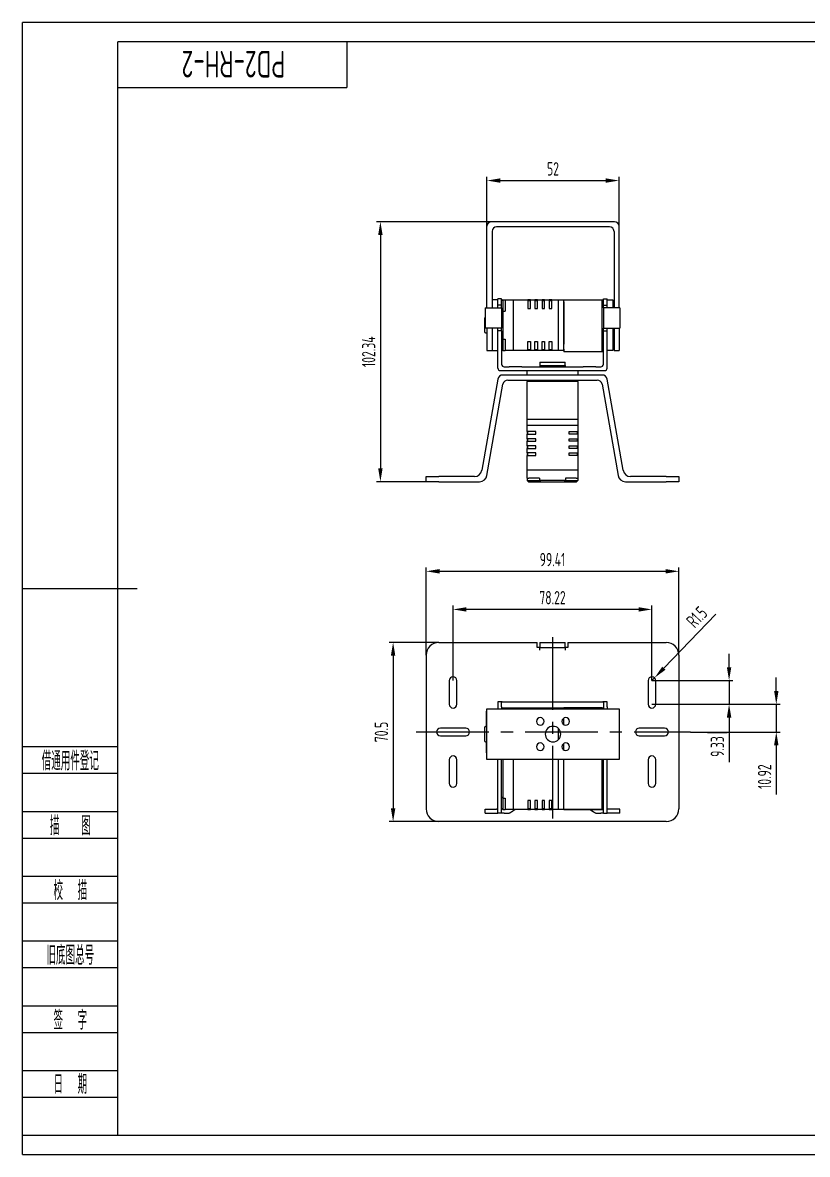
# Model space of a CAD drawing. Header units: inches. Extents: x -38 to 592, y -8 to 438.
# Drawn here: x -37.5 to 271.2, y -7.5 to 438 of the extents above; entities that cross this region are included whole.
import ezdxf
from ezdxf.enums import TextEntityAlignment as Align

# ---------------------------------------------------------------- set-up
doc = ezdxf.new("R2010")
doc.units = ezdxf.units.IN
doc.header["$LTSCALE"] = 1.5
doc.header["$MEASUREMENT"] = 0
doc.linetypes.add('CENTER2', pattern=[28.575, 19.05, -3.175, 3.175, -3.175])
for name, color, linetype in [('1轮廓实线层', 7, 'Continuous'), ('2细线层', 4, 'Continuous'), ('3中心线层', 1, 'CENTER2'), ('6文字层', 3, 'Continuous'), ('7标注层', 4, 'Continuous'), ('图框层', 7, 'Continuous')]:
    doc.layers.add(name, color=color, linetype=linetype)
doc.styles.add('PC_TEXTSTYLE', font='ISOCP.SHX', dxfattribs={"width": 0.707, "bigfont": 'GBCBIG.SHX'})
doc.dimstyles.new('GB_LINEAR', dxfattribs={"dimtxt": 3.5, "dimasz": 3.5, "dimexe": 1, "dimexo": 0, "dimgap": 1.5, "dimtad": 1, "dimdsep": 46, "dimtxsty": 'PC_TEXTSTYLE', "dimcen": 0, "dimclrd": 256, "dimclrt": 3, "dimadec": 0, "dimazin": 2, "dimtp": 0.1, "dimtm": 0.1, "dimtfac": 0.71, "dimtdec": 3, "dimtmove": 0, "dimatfit": 3, "dimfxl": 1, "dimtfill": 1, "dimarcsym": 0})
doc.dimstyles.new('GB_RADIAL', dxfattribs={"dimtxt": 3.5, "dimasz": 3.5, "dimexe": 1, "dimexo": 0, "dimgap": 1.5, "dimtad": 1, "dimjust": 4, "dimdsep": 46, "dimtxsty": 'PC_TEXTSTYLE', "dimcen": 0, "dimclrd": 256, "dimclrt": 3, "dimadec": 0, "dimazin": 2, "dimtp": 0.1, "dimtm": 0.1, "dimtfac": 0.71, "dimtdec": 3, "dimtmove": 0, "dimatfit": 2, "dimfxl": 1, "dimtfill": 1, "dimarcsym": 0})

# ---------------------------------------------------------------- blocks, each defined once
blk = doc.blocks.new('ZwmFrameMain_A3^_^无分区图框^_^landscape')
at = {"layer": '1轮廓实线层'}
for p, q in [((0, 0), (0, 287)), ((390, 287), (0, 287)), ((-25, 143.5), (5, 143.5)), ((0, 0), (390, 0))]:
    blk.add_line(p, q, dxfattribs=at)
at = {"layer": '2细线层'}
for p, q in [((-25, -5), (-25, 292)), ((395, 292), (-25, 292)), ((-25, -5), (395, -5))]:
    blk.add_line(p, q, dxfattribs=at)
blk = doc.blocks.new('ZwmFrameMain_图样代号')
at = {"layer": '2细线层', "linetype": 'Continuous'}
for p in [(60, 0), (0, -12)]:
    blk.add_line(p, (60, -12), dxfattribs=at)
at = {"layer": '6文字层', "style": 'PC_TEXTSTYLE', "width": 2.827942}
blk.add_attdef('图样代号', text='', height=7, rotation=180, dxfattribs=at).set_placement((58.24, -2.4), (2.35, -2.4), align=Align.FIT)
blk = doc.blocks.new('ZwmFrameMain_附加栏')
at = {"layer": '2细线层'}
for p, q in [((-25, 102), (0, 102)), ((-25, 95), (0, 95)), ((-25, 85), (0, 85)), ((-25, 78), (0, 78)), ((-25, 68), (0, 68)), ((-25, 61), (0, 61)), ((-25, 51), (0, 51)), ((-25, 44), (0, 44)), ((-25, 34), (0, 34)), ((-25, 27), (0, 27)), ((-25, 17), (0, 17)), ((-25, 10), (0, 10)), ((-25, 0), (0, 0))]:
    blk.add_line(p, q, dxfattribs=at)
at = {"layer": '6文字层', "color": 3, "style": 'PC_TEXTSTYLE'}
for s, width, p in [('借通用件登记', 0.667, (-12.5, 98.5)), ('描   图', 0.6667, (-12.5, 81.5)), ('校  描', 0.667, (-12.5, 64.5)), ('旧底图总号', 0.667, (-12.5, 47.5)), ('签  字', 0.667, (-12.5, 30.5)), ('日  期', 0.667, (-12.49, 13.6))]:
    blk.add_text(s, height=5, dxfattribs=dict(at, width=width)).set_placement(p, align=Align.MIDDLE)
at = {"layer": '6文字层', "style": 'PC_TEXTSTYLE'}
for tag, width, p, p2 in [('借通用件登记', 0.671328, (-23.44, 86.36), (-1.25, 86.36)), ('描图', 2.120922, (-23.44, 69.36), (-1.25, 69.36)), ('校图', 2.149976, (-23.75, 52.06), (-1.25, 52.06)), ('旧底图总号', 0.761452, (-22.84, 35.67), (-1.86, 35.67)), ('签字', 2.026939, (-23.14, 18.37), (-1.56, 18.37)), ('日期', 1.89999, (-22.84, 1.37), (-2.17, 1.37))]:
    blk.add_attdef(tag, text='', height=5, dxfattribs=dict(at, width=width)).set_placement(p, p2, align=Align.FIT)
blk = doc.blocks.new('*D17')
at = {"layer": '7标注层', "color": 0, "lineweight": -2}
for p, q in [((145.14, 357.83), (145.14, 377.33)), ((197.14, 357.83), (197.14, 377.33))]:
    blk.add_line(p, q, dxfattribs=at)
at = {"layer": '7标注层', "lineweight": -2}
blk.add_line((150.39, 375.83), (191.89, 375.83), dxfattribs=at)
at = {"layer": '7标注层'}
for points in [[(150.39, 376.71), (150.39, 374.96), (145.14, 375.83)], [(191.89, 374.96), (191.89, 376.71), (197.14, 375.83)]]:
    blk.add_solid(points, dxfattribs=at)
at = {"layer": 'Defpoints', "color": 0}
for p in [(197.14, 375.83), (145.14, 357.83), (197.14, 357.83)]:
    blk.add_point(p, dxfattribs=at)
at = {"layer": '7标注层', "color": 3, "insert": (171.14, 380.45), "char_height": 5.25, "attachment_point": 5, "style": 'PC_TEXTSTYLE', "bg_fill": 3, "box_fill_scale": 1.25, "bg_fill_color": 257, "bg_fill_transparency": 0}
blk.add_mtext('52', dxfattribs=at)
blk = doc.blocks.new('*D18')
at = {"layer": '7标注层', "color": 0, "lineweight": -2}
for p, q in [((146.94, 359.63), (101.74, 359.63)), ((121.24, 257.29), (101.74, 257.29))]:
    blk.add_line(p, q, dxfattribs=at)
at = {"layer": '7标注层', "lineweight": -2}
blk.add_line((103.24, 354.38), (103.24, 262.54), dxfattribs=at)
at = {"layer": '7标注层'}
for points in [[(104.11, 354.38), (102.36, 354.38), (103.24, 359.63)], [(102.36, 262.54), (104.11, 262.54), (103.24, 257.29)]]:
    blk.add_solid(points, dxfattribs=at)
at = {"layer": 'Defpoints', "color": 0}
for p in [(146.94, 359.63), (103.24, 257.29), (121.24, 257.29)]:
    blk.add_point(p, dxfattribs=at)
at = {"layer": '7标注层', "color": 3, "insert": (98.62, 308.46), "char_height": 5.25, "attachment_point": 5, "rotation": 90, "style": 'PC_TEXTSTYLE', "bg_fill": 3, "box_fill_scale": 1.25, "bg_fill_color": 257, "bg_fill_transparency": 0}
blk.add_mtext('102.34', dxfattribs=at)
blk = doc.blocks.new('*D19')
at = {"layer": '7标注层', "color": 0, "lineweight": -2}
for p, q in [((121.24, 189.01), (121.24, 223.51)), ((220.65, 189.01), (220.65, 223.51))]:
    blk.add_line(p, q, dxfattribs=at)
at = {"layer": '7标注层', "lineweight": -2}
blk.add_line((126.49, 222.01), (215.4, 222.01), dxfattribs=at)
at = {"layer": '7标注层'}
for points in [[(126.49, 222.89), (126.49, 221.14), (121.24, 222.01)], [(215.4, 221.14), (215.4, 222.89), (220.65, 222.01)]]:
    blk.add_solid(points, dxfattribs=at)
at = {"layer": 'Defpoints', "color": 0}
for p in [(220.65, 222.01), (121.24, 189.01), (220.65, 189.01)]:
    blk.add_point(p, dxfattribs=at)
at = {"layer": '7标注层', "color": 3, "insert": (170.94, 226.63), "char_height": 5.25, "attachment_point": 5, "style": 'PC_TEXTSTYLE', "bg_fill": 3, "box_fill_scale": 1.25, "bg_fill_color": 257, "bg_fill_transparency": 0}
blk.add_mtext('99.41', dxfattribs=at)
blk = doc.blocks.new('*D20')
at = {"layer": '7标注层', "color": 0, "lineweight": -2}
for p, q in [((126.24, 194.01), (106.74, 194.01)), ((126.24, 123.51), (106.74, 123.51))]:
    blk.add_line(p, q, dxfattribs=at)
at = {"layer": '7标注层', "lineweight": -2}
blk.add_line((108.24, 188.76), (108.24, 128.76), dxfattribs=at)
at = {"layer": '7标注层'}
for points in [[(109.11, 188.76), (107.36, 188.76), (108.24, 194.01)], [(107.36, 128.76), (109.11, 128.76), (108.24, 123.51)]]:
    blk.add_solid(points, dxfattribs=at)
at = {"layer": 'Defpoints', "color": 0}
for p in [(126.24, 194.01), (108.24, 123.51), (126.24, 123.51)]:
    blk.add_point(p, dxfattribs=at)
at = {"layer": '7标注层', "color": 3, "insert": (103.62, 158.76), "char_height": 5.25, "attachment_point": 5, "rotation": 90, "style": 'PC_TEXTSTYLE', "bg_fill": 3, "box_fill_scale": 1.25, "bg_fill_color": 257, "bg_fill_transparency": 0}
blk.add_mtext('70.5', dxfattribs=at)
blk = doc.blocks.new('*D23')
at = {"layer": '7标注层', "lineweight": -2}
for p, q in [((240.41, 184.26), (240.41, 189.51)), ((240.41, 179.01), (240.41, 169.68)), ((240.41, 164.43), (240.41, 146.89))]:
    blk.add_line(p, q, dxfattribs=at)
at = {"layer": '7标注层', "color": 0, "lineweight": -2}
for p, q in [((210.05, 179.01), (241.91, 179.01)), ((210.05, 169.68), (241.91, 169.68))]:
    blk.add_line(p, q, dxfattribs=at)
at = {"layer": '7标注层'}
for points in [[(239.53, 184.26), (241.28, 184.26), (240.41, 179.01)], [(241.28, 164.43), (239.53, 164.43), (240.41, 169.68)]]:
    blk.add_solid(points, dxfattribs=at)
at = {"layer": 'Defpoints', "color": 0}
for p in [(210.05, 179.01), (210.05, 169.68), (240.41, 169.68)]:
    blk.add_point(p, dxfattribs=at)
at = {"layer": '7标注层', "color": 3, "insert": (235.79, 153.04), "char_height": 5.25, "attachment_point": 5, "rotation": 90, "style": 'PC_TEXTSTYLE', "bg_fill": 3, "box_fill_scale": 1.25, "bg_fill_color": 257, "bg_fill_transparency": 0}
blk.add_mtext('9.33', dxfattribs=at)
blk = doc.blocks.new('*D24')
at = {"layer": '7标注层', "lineweight": -2}
for p, q in [((235.19, 205.11), (214.74, 183.87)), ((210.05, 179.01), (211.1, 180.09))]:
    blk.add_line(p, q, dxfattribs=at)
at = {"layer": '7标注层'}
blk.add_solid([(214.11, 184.48), (215.37, 183.27), (211.1, 180.09)], dxfattribs=at)
at = {"layer": 'Defpoints', "color": 0}
for p in [(210.05, 179.01), (211.1, 180.09)]:
    blk.add_point(p, dxfattribs=at)
at = {"layer": '7标注层', "color": 3, "insert": (227.73, 204.02), "char_height": 5.25, "attachment_point": 5, "rotation": 46.0802, "style": 'PC_TEXTSTYLE', "bg_fill": 3, "box_fill_scale": 1.25, "bg_fill_color": 257, "bg_fill_transparency": 0}
blk.add_mtext('R1.5', dxfattribs=at)
blk = doc.blocks.new('*D25')
at = {"layer": '7标注层', "lineweight": -2}
for p, q in [((258.98, 174.93), (258.98, 180.18)), ((258.98, 169.68), (258.98, 158.76)), ((258.98, 153.51), (258.98, 134.1))]:
    blk.add_line(p, q, dxfattribs=at)
at = {"layer": '7标注层', "color": 0, "lineweight": -2}
for p, q in [((210.05, 169.68), (260.48, 169.68)), ((225.23, 158.76), (260.48, 158.76))]:
    blk.add_line(p, q, dxfattribs=at)
at = {"layer": '7标注层'}
for points in [[(258.11, 174.93), (259.86, 174.93), (258.98, 169.68)], [(259.86, 153.51), (258.11, 153.51), (258.98, 158.76)]]:
    blk.add_solid(points, dxfattribs=at)
at = {"layer": 'Defpoints', "color": 0}
for p in [(210.05, 169.68), (225.23, 158.76), (258.98, 158.76)]:
    blk.add_point(p, dxfattribs=at)
at = {"layer": '7标注层', "color": 3, "insert": (254.37, 141.18), "char_height": 5.25, "attachment_point": 5, "rotation": 90, "style": 'PC_TEXTSTYLE', "bg_fill": 3, "box_fill_scale": 1.25, "bg_fill_color": 257, "bg_fill_transparency": 0}
blk.add_mtext('10.92', dxfattribs=at)
blk = doc.blocks.new('*D26')
at = {"layer": '7标注层', "color": 0, "lineweight": -2}
for p, q in [((131.83, 179.01), (131.83, 208.51)), ((210.05, 179.01), (210.05, 208.51))]:
    blk.add_line(p, q, dxfattribs=at)
at = {"layer": '7标注层', "lineweight": -2}
blk.add_line((204.8, 207.01), (137.08, 207.01), dxfattribs=at)
at = {"layer": '7标注层'}
for points in [[(137.08, 207.89), (137.08, 206.14), (131.83, 207.01)], [(204.8, 206.14), (204.8, 207.89), (210.05, 207.01)]]:
    blk.add_solid(points, dxfattribs=at)
at = {"layer": 'Defpoints', "color": 0}
for p in [(131.83, 207.01), (131.83, 179.01), (210.05, 179.01)]:
    blk.add_point(p, dxfattribs=at)
at = {"layer": '7标注层', "color": 3, "insert": (170.94, 211.63), "char_height": 5.25, "attachment_point": 5, "style": 'PC_TEXTSTYLE', "bg_fill": 3, "box_fill_scale": 1.25, "bg_fill_color": 257, "bg_fill_transparency": 0}
blk.add_mtext('78.22', dxfattribs=at)

msp = doc.modelspace()

# ---------------------------------------------------------------- linework, layer by layer
at = {"color": 7, "linetype": 'Continuous', "lineweight": 25}
for p, q in [((145.143, 325.739), (145.143, 357.833)), ((195.343, 359.633), (146.943, 359.633)), ((193.343, 357.633), (148.943, 357.633)), ((197.143, 325.739), (197.143, 357.833)), ((147.143, 355.833), (147.143, 325.739)), ((195.143, 355.833), (195.143, 325.739)), ((144.443, 325.739), (144.443, 317.739)), ((144.443, 325.739), (149.943, 325.739)), ((149.443, 328.933), (147.143, 328.933)), ((150.943, 329.239), (149.443, 329.239)), ((149.443, 328.239), (149.443, 329.239)), ((149.443, 326.739), (149.443, 328.239)), ((150.943, 326.739), (149.443, 326.739)), ((149.443, 325.739), (149.443, 326.739)), ((149.943, 325.739), (150.943, 325.739)), ((150.943, 328.239), (150.943, 329.239)), ((151.443, 328.933), (150.943, 328.433)), ((150.943, 326.739), (150.943, 328.239)), ((150.943, 325.739), (150.943, 326.739)), ((150.943, 325.739), (150.943, 317.739)), ((151.443, 328.933), (151.443, 326.933)), ((151.443, 328.933), (152.343, 328.933)), ((152.343, 328.933), (155.643, 328.933)), ((152.343, 328.933), (152.343, 328.233)), ((152.343, 328.233), (152.343, 324.433)), ((155.643, 328.233), (155.643, 328.933)), ((155.643, 328.933), (161.243, 328.933)), ((155.643, 309.633), (155.643, 328.233)), ((161.243, 328.933), (161.243, 328.233)), ((162.243, 328.933), (161.243, 328.933)), ((161.243, 328.683), (162.243, 328.683)), ((161.243, 328.233), (161.243, 325.433)), ((161.243, 325.433), (162.243, 325.433)), ((162.243, 328.933), (164.043, 328.933)), ((162.243, 328.233), (162.243, 328.933)), ((162.243, 325.433), (162.243, 328.233)), ((164.043, 328.933), (164.043, 328.233)), ((165.043, 328.933), (164.043, 328.933)), ((164.043, 328.683), (165.043, 328.683)), ((164.043, 328.233), (164.043, 325.433)), ((164.043, 325.433), (165.043, 325.433)), ((165.043, 328.933), (166.843, 328.933)), ((165.043, 328.233), (165.043, 328.933)), ((165.043, 325.433), (165.043, 328.233)), ((166.843, 328.933), (166.843, 328.233)), ((167.843, 328.933), (166.843, 328.933)), ((166.843, 328.683), (167.843, 328.683)), ((166.843, 328.233), (166.843, 325.433)), ((166.843, 325.433), (167.843, 325.433)), ((167.843, 328.933), (169.643, 328.933)), ((167.843, 328.233), (167.843, 328.933)), ((167.843, 325.433), (167.843, 328.233)), ((169.643, 328.933), (169.643, 328.233)), ((170.643, 328.933), (169.643, 328.933)), ((169.643, 328.683), (170.643, 328.683)), ((169.643, 328.233), (169.643, 325.433)), ((169.643, 325.433), (170.643, 325.433)), ((170.643, 328.933), (173.143, 328.933)), ((170.643, 328.233), (170.643, 328.933)), ((170.643, 325.433), (170.643, 328.233)), ((173.143, 328.933), (175.443, 328.933)), ((173.143, 328.933), (173.143, 328.233)), ((173.143, 328.233), (173.143, 309.633)), ((175.443, 328.233), (175.443, 328.933)), ((175.443, 328.933), (190.443, 328.933)), ((175.443, 309.633), (175.443, 328.233)), ((175.443, 328.076), (175.443, 327.732)), ((175.443, 327.732), (175.443, 311.458)), ((190.443, 328.933), (190.943, 328.433)), ((190.443, 328.076), (190.443, 328.233)), ((190.443, 311.448), (190.443, 327.732)), ((190.943, 329.239), (192.443, 329.239)), ((190.943, 328.239), (190.943, 329.239)), ((190.943, 326.739), (190.943, 328.239)), ((190.943, 326.739), (192.443, 326.739)), ((190.943, 325.739), (190.943, 326.739)), ((191.943, 325.739), (190.943, 325.739)), ((190.943, 325.739), (190.943, 317.739)), ((197.443, 325.739), (191.943, 325.739)), ((192.443, 328.239), (192.443, 329.239)), ((192.443, 328.933), (194.693, 328.933)), ((192.443, 326.739), (192.443, 328.239)), ((192.443, 325.739), (192.443, 326.739)), ((194.693, 328.933), (194.693, 325.739)), ((197.443, 325.739), (197.443, 317.739)), ((144.143, 321.433), (144.143, 318.933)), ((150.943, 323.933), (151.443, 324.433)), ((151.443, 324.433), (151.443, 313.433)), ((151.443, 324.433), (152.343, 324.433)), ((144.143, 318.933), (144.143, 316.433)), ((149.943, 317.739), (144.443, 317.739)), ((145.143, 317.739), (145.143, 308.932)), ((147.143, 317.739), (147.143, 308.932)), ((149.443, 316.739), (149.443, 317.739)), ((150.943, 316.739), (149.443, 316.739)), ((149.443, 302.039), (149.443, 316.739)), ((150.943, 317.739), (149.943, 317.739)), ((150.943, 316.739), (150.943, 317.739)), ((150.943, 316.739), (150.943, 303.539)), ((190.943, 317.739), (191.943, 317.739)), ((190.943, 316.739), (190.943, 317.739)), ((190.943, 316.739), (192.443, 316.739)), ((190.943, 303.539), (190.943, 316.739)), ((191.943, 317.739), (197.443, 317.739)), ((192.443, 316.739), (192.443, 317.739)), ((192.443, 302.039), (192.443, 316.739)), ((194.693, 317.747), (194.693, 308.933)), ((195.143, 317.739), (195.143, 308.932)), ((197.143, 317.739), (197.143, 308.932)), ((144.643, 315.933), (145.143, 315.933)), ((151.443, 313.433), (150.943, 313.933)), ((151.443, 313.433), (152.343, 313.433)), ((152.343, 313.433), (152.343, 309.633)), ((161.243, 312.433), (162.243, 312.433)), ((161.243, 309.633), (161.243, 312.433)), ((162.243, 312.433), (162.243, 309.633)), ((164.043, 312.433), (165.043, 312.433)), ((164.043, 309.633), (164.043, 312.433)), ((165.043, 312.433), (165.043, 309.633)), ((166.843, 312.433), (167.843, 312.433)), ((166.843, 309.633), (166.843, 312.433)), ((167.843, 312.433), (167.843, 309.633)), ((169.643, 312.433), (170.643, 312.433)), ((169.643, 309.633), (169.643, 312.433)), ((170.643, 312.433), (170.643, 309.633)), ((195.143, 313.933), (194.693, 313.933)), ((145.143, 308.932), (147.143, 308.932)), ((147.143, 308.933), (149.443, 308.933)), ((150.943, 309.433), (151.443, 308.933)), ((151.443, 310.933), (151.443, 308.933)), ((151.443, 308.933), (152.343, 308.933)), ((152.343, 309.633), (152.343, 308.933)), ((155.643, 308.933), (152.343, 308.933)), ((155.643, 308.933), (155.643, 309.633)), ((161.243, 308.933), (155.643, 308.933)), ((161.243, 308.933), (161.243, 309.633)), ((162.243, 309.183), (161.243, 309.183)), ((162.243, 308.933), (161.243, 308.933)), ((162.243, 309.633), (162.243, 308.933)), ((164.043, 308.933), (162.243, 308.933)), ((164.043, 308.933), (164.043, 309.633)), ((165.043, 309.183), (164.043, 309.183)), ((165.043, 308.933), (164.043, 308.933)), ((165.043, 309.633), (165.043, 308.933)), ((166.843, 308.933), (165.043, 308.933)), ((166.843, 308.933), (166.843, 309.633)), ((167.843, 309.183), (166.843, 309.183)), ((167.843, 308.933), (166.843, 308.933)), ((167.843, 309.633), (167.843, 308.933)), ((169.643, 308.933), (167.843, 308.933)), ((169.643, 308.933), (169.643, 309.633)), ((170.643, 309.183), (169.643, 309.183)), ((170.643, 308.933), (169.643, 308.933)), ((170.643, 309.633), (170.643, 308.933)), ((173.143, 308.933), (170.643, 308.933)), ((173.143, 309.633), (173.143, 308.933)), ((175.443, 308.933), (173.143, 308.933)), ((175.443, 308.933), (175.443, 309.633)), ((175.443, 309.512), (175.443, 309.132)), ((175.443, 309.132), (175.443, 308.436)), ((175.443, 308.933), (175.443, 308.933)), ((190.443, 308.436), (175.443, 308.436)), ((190.443, 309.633), (190.443, 311.459)), ((190.443, 309.515), (190.443, 309.633)), ((190.443, 309.132), (190.443, 309.512)), ((190.943, 308.936), (190.443, 308.436)), ((194.693, 308.933), (192.443, 308.933)), ((195.143, 308.932), (197.143, 308.932)), ((165.943, 304.289), (175.943, 304.289)), ((165.943, 304.289), (165.943, 303.039)), ((165.943, 303.039), (165.943, 302.539)), ((165.943, 303.039), (175.943, 303.039)), ((175.943, 303.039), (175.943, 304.289)), ((175.943, 303.039), (175.943, 302.539)), ((150.443, 301.039), (153.885, 301.039)), ((190.462, 299.289), (151.424, 299.289)), ((151.943, 302.539), (153.885, 302.539)), ((154.762, 302.539), (154.467, 302.539)), ((154.467, 301.039), (154.762, 301.039)), ((158.321, 302.539), (154.762, 302.539)), ((154.762, 301.039), (158.321, 301.039)), ((158.903, 302.539), (170.943, 302.539)), ((158.903, 301.039), (170.943, 301.039)), ((160.943, 299.289), (160.943, 301.039)), ((170.943, 302.539), (182.982, 302.539)), ((170.943, 301.039), (182.982, 301.039)), ((180.943, 301.039), (180.943, 299.289)), ((187.123, 302.539), (183.564, 302.539)), ((183.564, 301.039), (187.123, 301.039)), ((187.418, 302.539), (187.123, 302.539)), ((187.123, 301.039), (187.418, 301.039)), ((188, 302.539), (189.943, 302.539)), ((188, 301.039), (191.443, 301.039)), ((149.454, 297.634), (143.172, 261.772)), ((145.172, 259.772), (151.454, 295.634)), ((153.424, 297.289), (188.462, 297.289)), ((160.943, 296.789), (161.443, 297.289)), ((160.943, 281.789), (160.943, 296.789)), ((180.243, 296.789), (161.643, 296.789)), ((180.443, 297.289), (180.943, 296.789)), ((180.943, 296.789), (180.943, 281.789)), ((190.432, 295.634), (196.713, 259.772)), ((198.713, 261.772), (192.432, 297.634)), ((160.943, 279.489), (160.943, 281.789)), ((161.643, 281.789), (160.943, 281.789)), ((180.243, 281.789), (161.643, 281.789)), ((180.943, 281.789), (180.243, 281.789)), ((180.943, 281.789), (180.943, 279.489)), ((160.943, 279.489), (161.643, 279.489)), ((160.943, 276.989), (160.943, 279.489)), ((161.643, 276.989), (160.943, 276.989)), ((160.943, 276.989), (160.943, 275.989)), ((161.193, 275.989), (161.193, 276.989)), ((161.643, 279.489), (180.243, 279.489)), ((164.443, 276.989), (161.643, 276.989)), ((164.443, 275.989), (164.443, 276.989)), ((177.443, 276.989), (180.243, 276.989)), ((177.443, 275.989), (177.443, 276.989)), ((180.243, 279.489), (180.943, 279.489)), ((180.243, 276.989), (180.943, 276.989)), ((180.693, 276.989), (180.693, 275.989)), ((180.943, 279.489), (180.943, 276.989)), ((180.943, 276.989), (180.943, 275.989)), ((160.943, 274.189), (160.943, 275.989)), ((160.943, 275.989), (161.643, 275.989)), ((161.643, 274.189), (160.943, 274.189)), ((160.943, 274.189), (160.943, 273.189)), ((160.943, 271.389), (160.943, 273.189)), ((160.943, 273.189), (161.643, 273.189)), ((161.193, 273.189), (161.193, 274.189)), ((161.643, 275.989), (164.443, 275.989)), ((164.443, 274.189), (161.643, 274.189)), ((161.643, 273.189), (164.443, 273.189)), ((164.443, 273.189), (164.443, 274.189)), ((180.243, 275.989), (177.443, 275.989)), ((177.443, 274.189), (180.243, 274.189)), ((177.443, 273.189), (177.443, 274.189)), ((180.243, 273.189), (177.443, 273.189)), ((180.943, 275.989), (180.243, 275.989)), ((180.243, 274.189), (180.943, 274.189)), ((180.943, 273.189), (180.243, 273.189)), ((180.693, 274.189), (180.693, 273.189)), ((180.943, 275.989), (180.943, 274.189)), ((180.943, 274.189), (180.943, 273.189)), ((180.943, 273.189), (180.943, 271.389)), ((161.643, 271.389), (160.943, 271.389)), ((160.943, 271.389), (160.943, 270.389)), ((160.943, 268.589), (160.943, 270.389)), ((160.943, 270.389), (161.643, 270.389)), ((161.643, 268.589), (160.943, 268.589)), ((160.943, 268.589), (160.943, 267.589)), ((160.943, 261.989), (160.943, 267.589)), ((160.943, 267.589), (161.643, 267.589)), ((161.193, 270.389), (161.193, 271.389)), ((161.193, 267.589), (161.193, 268.589)), ((164.443, 271.389), (161.643, 271.389)), ((161.643, 270.389), (164.443, 270.389)), ((164.443, 268.589), (161.643, 268.589)), ((161.643, 267.589), (164.443, 267.589)), ((164.443, 270.389), (164.443, 271.389)), ((164.443, 267.589), (164.443, 268.589)), ((177.443, 271.389), (180.243, 271.389)), ((177.443, 270.389), (177.443, 271.389)), ((180.243, 270.389), (177.443, 270.389)), ((177.443, 268.589), (180.243, 268.589)), ((177.443, 267.589), (177.443, 268.589)), ((180.243, 267.589), (177.443, 267.589)), ((180.243, 271.389), (180.943, 271.389)), ((180.943, 270.389), (180.243, 270.389)), ((180.243, 268.589), (180.943, 268.589)), ((180.943, 267.589), (180.243, 267.589)), ((180.693, 271.389), (180.693, 270.389)), ((180.693, 268.589), (180.693, 267.589)), ((180.943, 271.389), (180.943, 270.389)), ((180.943, 270.389), (180.943, 268.589)), ((180.943, 268.589), (180.943, 267.589)), ((180.943, 267.589), (180.943, 261.989)), ((121.235, 257.289), (121.235, 259.289)), ((121.235, 259.289), (126.235, 259.289)), ((140.217, 259.289), (126.235, 259.289)), ((160.943, 261.989), (161.643, 261.989)), ((160.943, 258.689), (160.943, 261.989)), ((160.943, 258.689), (161.643, 258.689)), ((160.943, 258.689), (160.943, 257.789)), ((161.643, 261.989), (180.243, 261.989)), ((165.793, 258.689), (161.643, 258.689)), ((165.793, 258.689), (165.793, 257.789)), ((180.243, 258.689), (176.093, 258.689)), ((176.093, 258.689), (176.093, 257.789)), ((180.243, 261.989), (180.943, 261.989)), ((180.243, 258.689), (180.943, 258.689)), ((180.943, 261.989), (180.943, 258.689)), ((180.943, 258.689), (180.943, 257.789)), ((215.65, 259.289), (201.668, 259.289)), ((215.65, 259.289), (220.65, 259.289)), ((220.65, 259.289), (220.65, 257.289)), ((126.235, 257.289), (121.235, 257.289)), ((126.235, 257.289), (142.217, 257.289)), ((161.443, 257.289), (160.943, 257.789)), ((160.943, 257.789), (162.943, 257.789)), ((161.443, 257.289), (162.943, 257.289)), ((176.093, 257.789), (165.793, 257.789)), ((165.793, 257.789), (166.293, 257.289)), ((166.293, 257.289), (175.593, 257.289)), ((175.593, 257.289), (176.093, 257.789)), ((178.943, 257.789), (180.943, 257.789)), ((178.943, 257.289), (180.443, 257.289)), ((180.943, 257.789), (180.443, 257.289)), ((199.668, 257.289), (215.65, 257.289)), ((220.65, 257.289), (215.65, 257.289)), ((126.235, 194.013), (140.217, 194.013)), ((140.217, 194.013), (143.172, 194.013)), ((143.172, 194.013), (149.454, 194.013)), ((149.454, 194.013), (151.424, 194.013)), ((151.424, 194.013), (164.943, 194.013)), ((164.943, 192.013), (164.943, 194.013)), ((165.943, 192.013), (164.943, 192.013)), ((165.943, 194.013), (165.943, 192.013)), ((165.943, 194.013), (175.943, 194.013)), ((165.943, 192.013), (175.943, 192.013)), ((165.943, 191.013), (165.943, 192.013)), ((175.943, 192.013), (175.943, 194.013)), ((175.943, 192.013), (175.943, 191.013)), ((176.943, 192.013), (175.943, 192.013)), ((176.943, 194.013), (176.943, 192.013)), ((176.943, 194.013), (190.462, 194.013)), ((190.462, 194.013), (192.432, 194.013)), ((192.432, 194.013), (198.713, 194.013)), ((198.713, 194.013), (201.668, 194.013)), ((201.668, 194.013), (215.65, 194.013)), ((121.235, 189.013), (121.235, 128.513)), ((220.65, 189.013), (220.65, 128.513)), ((130.33, 179.013), (130.33, 169.683)), ((133.33, 169.683), (133.33, 179.013)), ((208.555, 179.013), (208.555, 169.683)), ((211.555, 169.683), (211.555, 179.013)), ((151.152, 170.683), (149.443, 170.683)), ((149.443, 170.683), (149.443, 168.683)), ((150.943, 168.683), (150.943, 170.588)), ((151.152, 170.683), (151.943, 170.683)), ((151.943, 170.683), (189.943, 170.683)), ((189.943, 170.683), (190.734, 170.683)), ((192.443, 170.683), (190.734, 170.683)), ((190.943, 170.588), (190.943, 168.683)), ((192.443, 168.683), (192.443, 170.683)), ((144.876, 166.263), (144.876, 160.941)), ((145.143, 167.763), (145.135, 167.763)), ((145.143, 147.94), (145.143, 167.943)), ((145.143, 167.943), (146.943, 167.943)), ((146.943, 167.943), (195.343, 167.943)), ((149.443, 168.683), (149.443, 167.943)), ((150.943, 168.683), (150.943, 167.943)), ((151.443, 168.266), (151.119, 167.943)), ((151.443, 168.266), (151.443, 167.943)), ((151.443, 168.266), (152.343, 168.266)), ((152.343, 168.266), (155.643, 168.266)), ((152.343, 168.266), (152.343, 167.943)), ((155.643, 167.943), (155.643, 168.266)), ((155.643, 168.266), (161.243, 168.266)), ((161.243, 167.943), (161.243, 168.266)), ((161.243, 168.266), (162.243, 168.266)), ((161.243, 168.016), (162.243, 168.016)), ((162.243, 168.266), (164.043, 168.266)), ((162.243, 168.266), (162.243, 167.943)), ((164.043, 167.943), (164.043, 168.266)), ((164.043, 168.266), (165.043, 168.266)), ((164.043, 168.016), (165.043, 168.016)), ((165.043, 168.266), (166.843, 168.266)), ((165.043, 168.266), (165.043, 167.943)), ((166.843, 167.943), (166.843, 168.266)), ((166.843, 168.266), (167.843, 168.266)), ((166.843, 168.016), (167.843, 168.016)), ((167.843, 168.266), (169.643, 168.266)), ((167.843, 168.266), (167.843, 167.943)), ((169.643, 167.943), (169.643, 168.266)), ((169.643, 168.266), (170.643, 168.266)), ((169.643, 168.016), (170.643, 168.016)), ((170.643, 168.266), (173.143, 168.266)), ((170.643, 168.266), (170.643, 167.943)), ((173.143, 168.266), (175.443, 168.266)), ((173.143, 168.266), (173.143, 167.943)), ((190.443, 168.278), (175.443, 168.278)), ((175.443, 168.278), (175.443, 168.266)), ((175.443, 167.943), (175.443, 168.266)), ((175.443, 168.266), (190.443, 168.266)), ((190.778, 167.943), (190.443, 168.278)), ((190.443, 168.266), (190.766, 167.943)), ((190.943, 168.683), (190.943, 167.943)), ((192.443, 168.683), (192.443, 167.943)), ((195.343, 167.943), (197.143, 167.943)), ((197.143, 167.943), (197.143, 147.94)), ((144.143, 160.441), (144.143, 155.441)), ((144.643, 160.941), (145.143, 160.941)), ((175.443, 161.615), (175.443, 164.268)), ((136.83, 160.263), (126.83, 160.263)), ((126.83, 157.263), (136.83, 157.263)), ((173.143, 160.244), (173.143, 155.639)), ((215.055, 160.263), (205.055, 160.263)), ((205.055, 157.263), (215.055, 157.263)), ((144.643, 154.941), (145.143, 154.941)), ((144.876, 154.941), (144.876, 151.263)), ((175.443, 151.615), (175.443, 154.268)), ((130.33, 147.842), (130.33, 138.513)), ((133.33, 138.513), (133.33, 147.842)), ((145.135, 149.763), (145.143, 149.763)), ((146.943, 147.94), (145.143, 147.94)), ((195.343, 147.94), (146.943, 147.94)), ((149.443, 127.832), (149.443, 147.94)), ((150.943, 127.832), (150.943, 147.94)), ((151.443, 147.94), (151.443, 132.766)), ((155.643, 128.966), (155.643, 147.94)), ((173.143, 147.94), (173.143, 128.966)), ((175.443, 128.966), (175.443, 147.94)), ((190.443, 128.966), (190.443, 147.94)), ((190.943, 127.832), (190.943, 147.94)), ((192.443, 127.832), (192.443, 147.94)), ((197.143, 147.94), (195.343, 147.94)), ((208.555, 147.842), (208.555, 138.513)), ((211.555, 138.513), (211.555, 147.842)), ((151.443, 132.766), (150.943, 133.266)), ((151.443, 132.766), (152.343, 132.766)), ((151.443, 130.266), (151.443, 128.266)), ((152.343, 132.766), (152.343, 128.966)), ((162.243, 131.766), (161.243, 131.766)), ((161.243, 131.766), (161.243, 128.966)), ((162.243, 128.966), (162.243, 131.766)), ((165.043, 131.766), (164.043, 131.766)), ((164.043, 131.766), (164.043, 128.966)), ((165.043, 128.966), (165.043, 131.766)), ((167.843, 131.766), (166.843, 131.766)), ((166.843, 131.766), (166.843, 128.966)), ((167.843, 128.966), (167.843, 131.766)), ((170.643, 131.766), (169.643, 131.766)), ((169.643, 131.766), (169.643, 128.966)), ((170.643, 128.966), (170.643, 131.766)), ((144.443, 126.832), (144.443, 128.332)), ((144.443, 128.332), (148.943, 128.332)), ((144.443, 126.832), (149.443, 126.832)), ((149.443, 126.832), (149.443, 127.832)), ((150.943, 126.832), (149.443, 126.832)), ((150.943, 128.766), (151.443, 128.266)), ((150.943, 126.832), (150.943, 127.832)), ((151.943, 126.832), (150.943, 126.832)), ((151.443, 128.266), (152.343, 128.266)), ((151.943, 126.832), (153.885, 126.832)), ((152.343, 128.966), (152.343, 128.266)), ((155.643, 128.266), (152.343, 128.266)), ((154.762, 127.231), (154.467, 127.019)), ((156.208, 128.266), (154.762, 127.231)), ((155.643, 128.266), (155.643, 128.966)), ((161.243, 128.266), (155.643, 128.266)), ((161.243, 128.966), (161.243, 128.266)), ((162.243, 128.516), (161.243, 128.516)), ((161.243, 128.266), (162.243, 128.266)), ((162.243, 128.266), (162.243, 128.966)), ((164.043, 128.266), (162.243, 128.266)), ((164.043, 128.966), (164.043, 128.266)), ((165.043, 128.516), (164.043, 128.516)), ((164.043, 128.266), (165.043, 128.266)), ((165.043, 128.266), (165.043, 128.966)), ((166.843, 128.266), (165.043, 128.266)), ((166.843, 128.966), (166.843, 128.266)), ((167.843, 128.516), (166.843, 128.516)), ((166.843, 128.266), (167.843, 128.266)), ((167.843, 128.266), (167.843, 128.966)), ((169.643, 128.266), (167.843, 128.266)), ((169.643, 128.966), (169.643, 128.266)), ((170.643, 128.516), (169.643, 128.516)), ((169.643, 128.266), (170.643, 128.266)), ((170.643, 128.266), (170.643, 128.966)), ((173.143, 128.266), (170.643, 128.266)), ((173.143, 128.966), (173.143, 128.266)), ((175.443, 128.266), (173.143, 128.266)), ((175.443, 128.266), (175.443, 128.966)), ((190.443, 128.266), (175.443, 128.266)), ((175.443, 128.266), (175.443, 128.178)), ((190.443, 128.178), (175.443, 128.178)), ((187.123, 127.231), (185.8, 128.178)), ((187.418, 127.019), (187.123, 127.231)), ((188, 126.832), (189.943, 126.832)), ((190.943, 126.832), (189.943, 126.832)), ((190.943, 128.766), (190.443, 128.266)), ((190.943, 128.678), (190.443, 128.178)), ((190.943, 126.832), (190.943, 127.832)), ((190.943, 126.832), (192.443, 126.832)), ((197.443, 128.332), (192.443, 128.332)), ((192.443, 126.832), (192.443, 127.832)), ((197.443, 126.832), (192.443, 126.832)), ((197.443, 126.832), (197.443, 128.332)), ((140.217, 123.513), (126.235, 123.513)), ((143.172, 123.513), (140.217, 123.513)), ((149.454, 123.513), (143.172, 123.513)), ((151.424, 123.513), (149.454, 123.513)), ((190.462, 123.513), (151.424, 123.513)), ((192.432, 123.513), (190.462, 123.513)), ((198.713, 123.513), (192.432, 123.513)), ((201.668, 123.513), (198.713, 123.513)), ((215.65, 123.513), (201.668, 123.513))]:
    msp.add_line(p, q, dxfattribs=at)
for centre, radius, start, end in [((146.943, 357.833), 1.8, 90, 180), ((148.943, 355.833), 1.8, 90, 180), ((193.343, 355.833), 1.8, 0, 90), ((195.343, 357.833), 1.8, 0, 90), ((144.643, 321.433), 0.5, 113.57193, 180), ((144.643, 316.433), 0.5, 180, 270), ((151.943, 303.539), 1, 180, 270), ((189.943, 303.539), 1, 270, 360), ((150.443, 302.039), 1, 180, 270), ((151.424, 297.289), 2, 90, 170.06461), ((190.462, 297.289), 2, 9.93539, 90), ((191.443, 302.039), 1, 270, 0), ((153.424, 295.289), 2, 90, 170.06461), ((188.462, 295.289), 2, 9.93539, 90), ((140.217, 262.289), 3, 270, 350.06461), ((142.217, 260.289), 3, 270, 350.06461), ((199.668, 260.289), 3, 189.93539, 270), ((201.668, 262.289), 3, 189.93539, 270), ((126.235, 189.013), 5, 90, 180), ((215.65, 189.013), 5, 0, 90), ((131.83, 179.013), 1.5, 0, 180), ((210.055, 179.013), 1.5, 0, 180), ((131.83, 169.683), 1.5, 180, 0), ((210.055, 169.683), 1.5, 180, 0), ((144.643, 160.441), 0.5, 90, 180), ((166.143, 162.941), 1.5, 90, 270), ((166.143, 162.941), 1.5, 270, 90), ((171.143, 157.941), 3.05, 90, 270), ((171.143, 157.941), 3.05, 270, 90), ((176.143, 162.941), 1.5, 90, 270), ((176.143, 162.941), 1.5, 270, 90), ((126.83, 158.763), 1.5, 90, 180), ((126.83, 158.763), 1.5, 180, 270), ((136.83, 158.763), 1.5, 270, 90), ((205.055, 158.763), 1.5, 90, 180), ((205.055, 158.763), 1.5, 180, 270), ((215.055, 158.763), 1.5, 270, 90), ((144.643, 155.441), 0.5, 180, 270), ((166.143, 152.941), 1.5, 90, 270), ((166.143, 152.941), 1.5, 270, 90), ((176.143, 152.941), 1.5, 90, 270), ((176.143, 152.941), 1.5, 270, 90), ((131.83, 147.842), 1.5, 0, 180), ((210.055, 147.842), 1.5, 0, 180), ((131.83, 138.513), 1.5, 180, 0), ((210.055, 138.513), 1.5, 180, 0), ((126.235, 128.513), 5, 180, 270), ((215.65, 128.513), 5, 270, 0)]:
    msp.add_arc(centre, radius, start, end, dxfattribs=at)
for points in [[(151.443, 326.933), (151.443, 326.606), (151.443, 325.951), (151.443, 325.124), (151.443, 324.546), (151.443, 324.471), (151.443, 324.433)], [(190.443, 328.233), (190.443, 328.325), (190.443, 328.509), (190.443, 328.74), (190.443, 328.902), (190.443, 328.923), (190.443, 328.933)], [(151.443, 313.433), (151.443, 313.396), (151.443, 313.321), (151.443, 312.743), (151.443, 311.916), (151.443, 311.261), (151.443, 310.933)], [(190.443, 308.436), (190.443, 308.446), (190.443, 308.466), (190.443, 308.626), (190.443, 308.857), (190.443, 309.04), (190.443, 309.132)], [(161.643, 296.789), (161.551, 296.789), (161.367, 296.789), (161.136, 296.789), (160.974, 296.789), (160.953, 296.789), (160.943, 296.789)], [(180.943, 296.789), (180.932, 296.789), (180.911, 296.789), (180.749, 296.789), (180.518, 296.789), (180.334, 296.789), (180.243, 296.789)], [(162.943, 257.789), (163.316, 257.789), (164.063, 257.789), (165.005, 257.789), (165.664, 257.789), (165.75, 257.789), (165.793, 257.789)], [(176.093, 257.789), (176.135, 257.789), (176.221, 257.789), (176.88, 257.789), (177.822, 257.789), (178.569, 257.789), (178.943, 257.789)], [(151.443, 132.766), (151.443, 132.729), (151.443, 132.654), (151.443, 132.075), (151.443, 131.249), (151.443, 130.594), (151.443, 130.266)], [(149.443, 128.466), (149.364, 128.427), (149.206, 128.35), (149.03, 128.338), (148.943, 128.332)], [(190.443, 128.266), (190.443, 128.277), (190.443, 128.298), (190.443, 128.46), (190.443, 128.691), (190.443, 128.875), (190.443, 128.966)]]:
    msp.add_open_spline(points, degree=3, dxfattribs=at)
for points, knots in [([(190.443, 327.732), (190.443, 327.826), (190.443, 327.95), (190.443, 328.047), (190.443, 328.07)], [0, 0, 0, 0, 0.7653461, 1, 1, 1, 1]), ([(154.467, 302.539), (154.366, 302.539), (154.184, 302.539), (153.976, 302.539), (153.885, 302.539)], [0, 0, 0, 0, 0.5621697, 1, 1, 1, 1]), ([(153.885, 301.039), (154.002, 301.039), (154.211, 301.039), (154.389, 301.039), (154.467, 301.039)], [0, 0, 0, 0, 0.5616248, 1, 1, 1, 1]), ([(158.903, 302.539), (158.786, 302.539), (158.578, 302.539), (158.399, 302.539), (158.321, 302.539)], [0, 0, 0, 0, 0.5616248, 1, 1, 1, 1]), ([(158.321, 301.039), (158.423, 301.039), (158.604, 301.039), (158.812, 301.039), (158.903, 301.039)], [0, 0, 0, 0, 0.56216964, 1, 1, 1, 1]), ([(183.564, 302.539), (183.462, 302.539), (183.281, 302.539), (183.073, 302.539), (182.982, 302.539)], [0, 0, 0, 0, 0.5621697, 1, 1, 1, 1]), ([(182.982, 301.039), (183.099, 301.039), (183.308, 301.039), (183.486, 301.039), (183.564, 301.039)], [0, 0, 0, 0, 0.5616248, 1, 1, 1, 1]), ([(188, 302.539), (187.883, 302.539), (187.675, 302.539), (187.496, 302.539), (187.418, 302.539)], [0, 0, 0, 0, 0.5616248, 1, 1, 1, 1]), ([(187.418, 301.039), (187.52, 301.039), (187.701, 301.039), (187.909, 301.039), (188, 301.039)], [0, 0, 0, 0, 0.5621696, 1, 1, 1, 1]), ([(162.943, 257.289), (163.382, 257.289), (164.26, 257.289), (165.367, 257.289), (166.142, 257.289), (166.242, 257.289), (166.293, 257.289)], [0, 0, 0, 0, 0.2499999, 0.4999998, 0.7499999, 1, 1, 1, 1]), ([(175.593, 257.289), (175.643, 257.289), (175.744, 257.289), (176.518, 257.289), (177.626, 257.289), (178.504, 257.289), (178.943, 257.289)], [0, 0, 0, 0, 0.24999986, 0.49999982, 0.74999986, 1, 1, 1, 1]), ([(150.943, 170.588), (150.953, 170.618), (150.972, 170.676), (151.094, 170.681), (151.152, 170.683)], [0, 0, 0, 0, 0.5316717, 1, 1, 1, 1]), ([(190.734, 170.683), (190.791, 170.681), (190.914, 170.676), (190.933, 170.618), (190.943, 170.588)], [0, 0, 0, 0, 0.4683266, 1, 1, 1, 1]), ([(145.135, 167.763), (145.104, 167.763), (145.071, 167.73), (145.007, 167.584), (144.977, 167.47), (144.926, 167.177), (144.907, 166.999), (144.881, 166.63), (144.876, 166.439), (144.876, 166.263)], [0, 0, 0, 0, 0.25, 0.25, 0.5, 0.5, 0.75, 0.75, 1, 1, 1, 1]), ([(190.443, 167.943), (190.443, 167.984), (190.443, 168.104), (190.443, 168.233), (190.443, 168.255), (190.443, 168.266)], [0, 0, 0, 0, 0.2065358, 0.6032679, 1, 1, 1, 1]), ([(144.876, 151.263), (144.876, 151.086), (144.881, 150.895), (144.907, 150.526), (144.926, 150.348), (144.977, 150.056), (145.007, 149.941), (145.071, 149.795), (145.104, 149.763), (145.135, 149.763)], [0, 0, 0, 0, 0.25, 0.25, 0.5, 0.5, 0.75, 0.75, 1, 1, 1, 1]), ([(154.467, 127.019), (154.366, 126.96), (154.184, 126.855), (153.976, 126.839), (153.885, 126.832)], [0, 0, 0, 0, 0.5621697, 1, 1, 1, 1]), ([(188, 126.832), (187.883, 126.844), (187.675, 126.864), (187.496, 126.972), (187.418, 127.019)], [0, 0, 0, 0, 0.5616248, 1, 1, 1, 1]), ([(190.443, 128.178), (190.443, 128.183), (190.443, 128.19), (190.443, 128.262), (190.443, 128.28)], [0, 0, 0, 0, 0.7489959, 1, 1, 1, 1])]:
    msp.add_open_spline(points, degree=3, knots=knots, dxfattribs=at)

# ---------------------------------------------------------------- block references
at = {"layer": '图框层', "xscale": 1.5, "yscale": 1.5, "zscale": 1.5}
for name in ['ZwmFrameMain_A3^_^无分区图框^_^landscape', 'ZwmFrameMain_附加栏']:
    msp.add_blockref(name, (0, 0), dxfattribs=at)
at = {"layer": '图框层'}
ref = msp.add_blockref('ZwmFrameMain_图样代号', (0, 430.5), dxfattribs=dict(at, xscale=1.5, yscale=1.5, zscale=1.5))
ref.add_attrib('图样代号', 'PD2-RH-2', dxfattribs={"layer": '6文字层', "height": 10.5, "rotation": 180, "style": 'PC_TEXTSTYLE', "width": 0.707}).set_placement((45.439, 426.895), align=Align.CENTER)

# ---------------------------------------------------------------- next in the draw order: dimensions: what is measured, and where the dimension line sits
at = {"layer": '7标注层'}
for base, p1, p2, picture, middle in [((197.143, 375.833), (145.143, 357.833), (197.143, 357.833), '*D17', (171.143, 380.445)), ((220.6499, 222.0127), (121.2353, 189.0127), (220.6499, 189.0127), '*D19', (170.9426, 226.6266))]:
    dim = msp.add_linear_dim(base=base, p1=p1, p2=p2, dimstyle='GB_LINEAR', override={"dimscale": 1.5, "dimgap": 1.5, "dimtad": 1, "dimjust": 0, "dimdec": 2, "dimlfac": 1, "dimse1": 0, "dimse2": 0, "dimsd1": 0, "dimsd2": 0, "dimclrd": 256, "dimclre": 0, "dimtofl": 1, "dimtvp": 0.1}, dxfattribs=at)
    dim.commit()
    dim.dimension.update_dxf_attribs({"geometry": picture, "text_midpoint": middle})

# ---------------------------------------------------------------- next in the draw order: linework, layer by layer
at = {"layer": '3中心线层'}
msp.add_line((170.943, 196.128), (170.943, 120.328), dxfattribs=at)

# ---------------------------------------------------------------- next in the draw order: dimensions: what is measured, and where the dimension line sits
at = {"layer": '7标注层'}
for base, p1, p2, picture, middle in [((103.235, 257.289), (146.943, 359.633), (121.235, 257.289), '*D18', (98.621, 308.461)), ((108.235, 123.513), (126.235, 194.013), (126.235, 123.513), '*D20', (103.621, 158.763)), ((240.407, 169.683), (210.055, 179.013), (210.055, 169.683), '*D23', (235.794, 153.036))]:
    dim = msp.add_linear_dim(base=base, p1=p1, p2=p2, angle=90, dimstyle='GB_LINEAR', override={"dimscale": 1.5, "dimgap": 1.5, "dimtad": 1, "dimjust": 0, "dimdec": 2, "dimlfac": 1, "dimse1": 0, "dimse2": 0, "dimsd1": 0, "dimsd2": 0, "dimclrd": 256, "dimclre": 0, "dimtofl": 1, "dimtvp": 0.1}, dxfattribs=at)
    dim.commit()
    dim.dimension.update_dxf_attribs({"geometry": picture, "text_midpoint": middle})

# ---------------------------------------------------------------- next in the draw order: linework, layer by layer
at = {"layer": '3中心线层'}
msp.add_line((117.311, 158.763), (225.228, 158.763), dxfattribs=at)

# ---------------------------------------------------------------- next in the draw order: dimensions: what is measured, and where the dimension line sits
at = {"layer": '7标注层'}
dim = msp.add_radius_dim(center=(210.055, 179.013), mpoint=(211.095, 180.093), dimstyle='GB_RADIAL', override={"dimscale": 1.5, "dimgap": 1.5, "dimtad": 1, "dimjust": 4, "dimtih": 0, "dimtoh": 0, "dimdec": 2, "dimlfac": 1, "dimse1": 0, "dimse2": 0, "dimsd1": 0, "dimsd2": 0, "dimtix": 0, "dimtofl": 1, "dimatfit": 0, "dimtvp": 0.1}, dxfattribs=at)
dim.commit()
dim.dimension.update_dxf_attribs({"geometry": '*D24', "text_midpoint": (231.055, 200.82), "dimtype": 164})

# ---------------------------------------------------------------- next in the draw order: dimensions: what is measured, and where the dimension line sits
dim = msp.add_linear_dim(base=(258.984, 158.763), p1=(210.055, 169.683), p2=(225.228, 158.763), angle=90, dimstyle='GB_LINEAR', override={"dimscale": 1.5, "dimgap": 1.5, "dimtad": 1, "dimjust": 0, "dimdec": 2, "dimlfac": 1, "dimse1": 0, "dimse2": 0, "dimsd1": 0, "dimsd2": 0, "dimclrd": 256, "dimclre": 0, "dimtofl": 1, "dimtvp": 0.1}, dxfattribs=at)
dim.commit()
dim.dimension.update_dxf_attribs({"geometry": '*D25', "text_midpoint": (254.37, 141.18)})

# ---------------------------------------------------------------- next in the draw order: dimensions: what is measured, and where the dimension line sits
dim = msp.add_linear_dim(base=(131.8304, 207.0127), p1=(210.0548, 179.0127), p2=(131.8304, 179.0127), dimstyle='GB_LINEAR', override={"dimscale": 1.5, "dimgap": 1.5, "dimtad": 1, "dimjust": 0, "dimdec": 2, "dimlfac": 1, "dimse1": 0, "dimse2": 0, "dimsd1": 0, "dimsd2": 0, "dimclrd": 256, "dimclre": 0, "dimtofl": 1, "dimtvp": 0.1}, dxfattribs=at)
dim.commit()
dim.dimension.update_dxf_attribs({"geometry": '*D26', "text_midpoint": (170.9426, 211.6252)})

doc.saveas('drawing.dxf')
